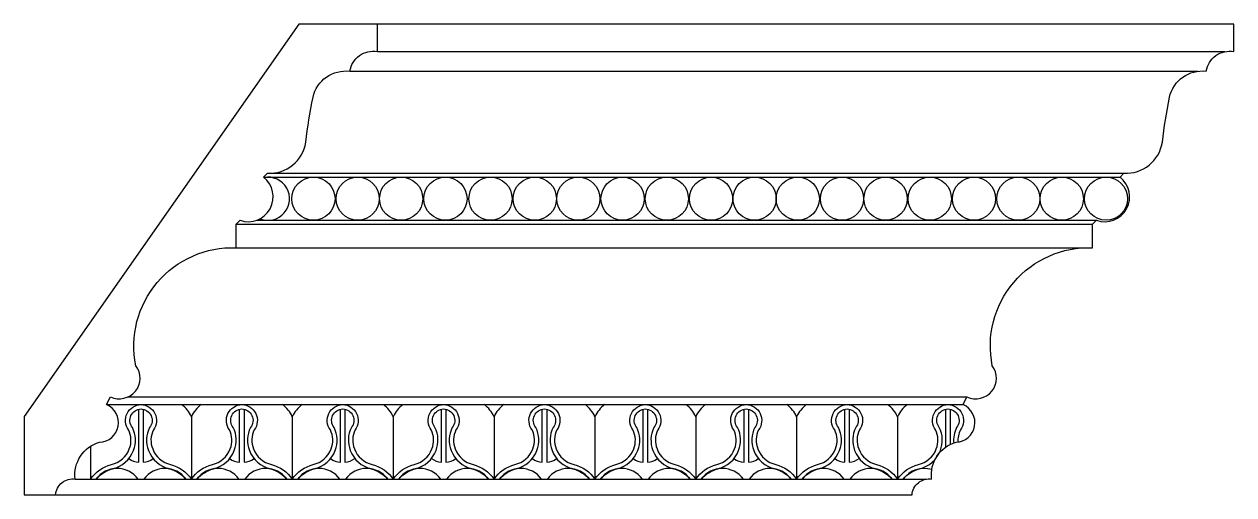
# Model space of a CAD drawing. Extents: x 372 to 680, y 645 to 765.
import ezdxf

# ---------------------------------------------------------------- set-up
doc = ezdxf.new("R2010")
doc.units = 0
doc.header["$LTSCALE"] = 10
doc.header["$MEASUREMENT"] = 0
for name, color, linetype in [('3', 3, 'CONTINUOUS'), ('4', 4, 'CONTINUOUS'), ('7', 7, 'CONTINUOUS')]:
    doc.layers.add(name, color=color, linetype=linetype)

msp = doc.modelspace()

# ---------------------------------------------------------------- linework, layer by layer
at = {"layer": '3'}
for p, q in [((414.72, 665.38), (414.72, 649.45)), ((440.42, 665.38), (440.42, 649.45)), ((440.42, 665.38), (440.42, 649.45)), ((466.13, 665.38), (466.13, 649.45)), ((491.84, 665.38), (491.84, 649.45)), ((491.84, 665.38), (491.84, 649.45)), ((517.54, 665.38), (517.54, 649.45)), ((543.25, 665.38), (543.25, 649.45)), ((543.25, 665.38), (543.25, 649.45)), ((568.95, 665.38), (568.95, 649.45)), ((594.66, 665.38), (594.66, 649.45)), ((594.66, 665.38), (594.66, 649.45)), ((389.01, 657.83), (389.01, 649.45)), ((389.01, 657.83), (389.01, 649.45))]:
    msp.add_line(p, q, dxfattribs=at)
for points in [[(389.01, 649.45, -0.182463), (394.34, 653.17, 0.251769), (398.89, 657.16, 0.213006), (398.71, 662.01, -0.609889), (401.87, 668.45, -0.609889), (405.02, 662.01, 0.213006), (404.84, 657.16, 0.251769), (409.39, 653.17, -0.182463), (414.72, 649.45)], [(401.13, 649.45, 0.509405), (390.42, 649.45, -0.15682), (394.61, 652.08, 0.250847), (399.93, 656.76, 0.216737), (399.66, 662.6, -0.617806), (401.87, 667.34, -0.617806), (404.07, 662.6, 0.216737), (403.8, 656.76, 0.250847), (409.12, 652.08, -0.15682), (413.32, 649.45, 0.509405), (402.6, 649.45)], [(398.79, 654.73, 0.170425), (401.31, 653.77), (401.31, 667.27)], [(402.42, 667.27), (402.42, 653.77, 0.170425), (404.94, 654.73)], [(417.2, 668.45, 0.12957), (414.72, 665.38, 0.12957), (412.23, 668.45)], [(414.72, 649.45, -0.182463), (420.05, 653.17, 0.251769), (424.6, 657.16, 0.213006), (424.42, 662.01, -0.609889), (427.57, 668.45, -0.609889), (430.73, 662.01, 0.213006), (430.55, 657.16, 0.251769), (435.09, 653.17, -0.182463), (440.42, 649.45)], [(426.84, 649.45, 0.509405), (416.12, 649.45, -0.15682), (420.31, 652.08, 0.250847), (425.64, 656.76, 0.216737), (425.37, 662.6, -0.617806), (427.57, 667.34, -0.617806), (429.78, 662.6, 0.216737), (429.5, 656.76, 0.250847), (434.83, 652.08, -0.15682), (439.02, 649.45, 0.509405), (428.31, 649.45)], [(424.49, 654.73, 0.170425), (427.01, 653.77), (427.01, 667.27)], [(428.13, 667.27), (428.13, 653.77, 0.170425), (430.65, 654.73)], [(442.91, 668.45, 0.12957), (440.42, 665.38, 0.12957), (437.94, 668.45)], [(440.42, 649.45, -0.182463), (445.76, 653.17, 0.251769), (450.3, 657.16, 0.213006), (450.12, 662.01, -0.609889), (453.28, 668.45, -0.609889), (456.43, 662.01, 0.213006), (456.25, 657.16, 0.251769), (460.8, 653.17, -0.182463), (466.13, 649.45)], [(452.54, 649.45, 0.509405), (441.83, 649.45, -0.15682), (446.02, 652.08, 0.250847), (451.35, 656.76, 0.216737), (451.07, 662.6, -0.617806), (453.28, 667.34, -0.617806), (455.48, 662.6, 0.216737), (455.21, 656.76, 0.250847), (460.54, 652.08, -0.15682), (464.73, 649.45, 0.509405), (454.01, 649.45)], [(450.2, 654.73, 0.170425), (452.72, 653.77), (452.72, 667.27)], [(453.84, 667.27), (453.84, 653.77, 0.170425), (456.35, 654.73)], [(468.61, 668.45, 0.12957), (466.13, 665.38, 0.12957), (463.65, 668.45)], [(466.13, 649.45, -0.182463), (471.46, 653.17, 0.251769), (476.01, 657.16, 0.213006), (475.83, 662.01, -0.609889), (478.98, 668.45, -0.609889), (482.14, 662.01, 0.213006), (481.96, 657.16, 0.251769), (486.5, 653.17, -0.182463), (491.84, 649.45)], [(478.25, 649.45, 0.509405), (467.53, 649.45, -0.15682), (471.73, 652.08, 0.250847), (477.05, 656.76, 0.216737), (476.78, 662.6, -0.617806), (478.98, 667.34, -0.617806), (481.19, 662.6, 0.216737), (480.92, 656.76, 0.250847), (486.24, 652.08, -0.15682), (490.43, 649.45, 0.509405), (479.72, 649.45)], [(475.91, 654.73, 0.170425), (478.42, 653.77), (478.42, 667.27)], [(479.54, 667.27), (479.54, 653.77, 0.170425), (482.06, 654.73)], [(494.32, 668.45, 0.12957), (491.84, 665.38, 0.12957), (489.35, 668.45)], [(491.84, 649.45, -0.182463), (497.17, 653.17, 0.251769), (501.71, 657.16, 0.213006), (501.53, 662.01, -0.609889), (504.69, 668.45, -0.609889), (507.85, 662.01, 0.213006), (507.66, 657.16, 0.251769), (512.21, 653.17, -0.182463), (517.54, 649.45)], [(503.96, 649.45, 0.509405), (493.24, 649.45, -0.15682), (497.43, 652.08, 0.250847), (502.76, 656.76, 0.216737), (502.48, 662.6, -0.617806), (504.69, 667.34, -0.617806), (506.89, 662.6, 0.216737), (506.62, 656.76, 0.250847), (511.95, 652.08, -0.15682), (516.14, 649.45, 0.509405), (505.42, 649.45)], [(501.61, 654.73, 0.170425), (504.13, 653.77), (504.13, 667.27)], [(505.25, 667.27), (505.25, 653.77, 0.170425), (507.77, 654.73)], [(520.03, 668.45, 0.12957), (517.54, 665.38, 0.12957), (515.06, 668.45)], [(517.54, 649.45, -0.182463), (522.87, 653.17, 0.251769), (527.42, 657.16, 0.213006), (527.24, 662.01, -0.609889), (530.4, 668.45, -0.609889), (533.55, 662.01, 0.213006), (533.37, 657.16, 0.251769), (537.92, 653.17, -0.182463), (543.25, 649.45)], [(529.66, 649.45, 0.509405), (518.95, 649.45, -0.15682), (523.14, 652.08, 0.250847), (528.46, 656.76, 0.216737), (528.19, 662.6, -0.617806), (530.4, 667.34, -0.617806), (532.6, 662.6, 0.216737), (532.33, 656.76, 0.250847), (537.65, 652.08, -0.15682), (541.85, 649.45, 0.509405), (531.13, 649.45)], [(527.32, 654.73, 0.170425), (529.84, 653.77), (529.84, 667.27)], [(530.95, 667.27), (530.95, 653.77, 0.170425), (533.47, 654.73)], [(545.73, 668.45, 0.12957), (543.25, 665.38, 0.12957), (540.76, 668.45)], [(543.25, 649.45, -0.182463), (548.58, 653.17, 0.251769), (553.13, 657.16, 0.213006), (552.94, 662.01, -0.609889), (556.1, 668.45, -0.609889), (559.26, 662.01, 0.213006), (559.08, 657.16, 0.251769), (563.62, 653.17, -0.182463), (568.95, 649.45)], [(555.37, 649.45, 0.509405), (544.65, 649.45, -0.15682), (548.84, 652.08, 0.250847), (554.17, 656.76, 0.216737), (553.9, 662.6, -0.617806), (556.1, 667.34, -0.617806), (558.31, 662.6, 0.216737), (558.03, 656.76, 0.250847), (563.36, 652.08, -0.15682), (567.55, 649.45, 0.509405), (556.83, 649.45)], [(553.02, 654.73, 0.170425), (555.54, 653.77), (555.54, 667.27)], [(556.66, 667.27), (556.66, 653.77, 0.170425), (559.18, 654.73)], [(571.44, 668.45, 0.12957), (568.95, 665.38, 0.12957), (566.47, 668.45)], [(568.95, 649.45, -0.182463), (574.29, 653.17, 0.251769), (578.83, 657.16, 0.213006), (578.65, 662.01, -0.609889), (581.81, 668.45, -0.609889), (584.96, 662.01, 0.213006), (584.78, 657.16, 0.251769), (589.33, 653.17, -0.182463), (594.66, 649.45)], [(581.07, 649.45, 0.509405), (570.36, 649.45, -0.15682), (574.55, 652.08, 0.250847), (579.87, 656.76, 0.216737), (579.6, 662.6, -0.617806), (581.81, 667.34, -0.617806), (584.01, 662.6, 0.216737), (583.74, 656.76, 0.250847), (589.06, 652.08, -0.15682), (593.26, 649.45, 0.509405), (582.54, 649.45)], [(578.73, 654.73, 0.170425), (581.25, 653.77), (581.25, 667.27)], [(582.37, 667.27), (582.37, 653.77, 0.170425), (584.88, 654.73)], [(597.14, 668.45, 0.12957), (594.66, 665.38, 0.12957), (592.18, 668.45)], [(594.66, 649.45, -0.182463), (599.99, 653.17, 0.251769), (604.54, 657.16, 0.213006), (604.36, 662.01, -0.609889), (607.51, 668.45, -0.609889), (610.67, 662.01, 0.135743), (610.08, 658.89, 0.135743)], [(603.39, 651.89, 0.321266), (596.06, 649.45, -0.15682), (600.26, 652.08, 0.250847), (605.58, 656.76, 0.216737), (605.31, 662.6, -0.617806), (607.51, 667.34, -0.617806), (609.72, 662.6, 0.144935), (608.98, 658.66)]]:
    msp.add_lwpolyline(points, format="xyb", dxfattribs=at)
for points in [[(606.95, 657.62), (606.95, 667.27)], [(608.07, 667.27), (608.07, 658.28)]]:
    msp.add_lwpolyline(points, dxfattribs=at)
for centre in [(445.81, 720.95), (457.09, 720.95), (468.17, 720.95), (479.45, 720.95), (490.94, 720.95), (502.22, 720.95), (513.31, 720.95), (524.59, 720.95), (535.87, 720.95), (547.15, 720.95), (558.23, 720.95), (569.24, 720.95), (580.52, 720.95), (591.61, 720.95), (602.89, 720.95), (614.17, 720.95), (625.45, 720.95), (636.53, 720.95), (647.81, 720.95)]:
    msp.add_circle(centre, 5.5, dxfattribs=at)
msp.add_arc((434.22, 720.95), 5.5, 248.2499, 100.5278, dxfattribs=at)
at = {"layer": '4'}
for p, q in [((680.36, 765.45), (462.1, 765.45)), ((380.1, 645.45), (598.36, 645.45))]:
    msp.add_line(p, q, dxfattribs=at)
msp.add_lwpolyline([(372.1, 645.45), (380.1, 645.45, -0.440368), (385.1, 649.45, -0.374834), (391.31, 658.85, 0.80261), (393.1, 668.45), (394.1, 670.45, 0.784217), (400.56, 678.35, -0.486299), (426.1, 708.45), (426.1, 714.45), (427.1, 715.45, 0.848857), (433.1, 726.45), (434.1, 727.45, 0.383851), (443.89, 735.35, -0.021201), (445.71, 746.81, -0.390633), (455.1, 753.45, -0.42944), (462.1, 758.45), (462.1, 765.45), (442.1, 765.45), (372.1, 665.45)], format="xyb", close=True, dxfattribs=at)
msp.add_lwpolyline([(598.36, 645.45, -0.440368), (603.36, 649.45, -0.374834), (609.57, 658.85, 0.80261), (611.36, 668.45), (612.36, 670.45, 0.784217), (618.82, 678.35, -0.486299), (644.36, 708.45), (644.36, 714.45), (645.36, 715.45, 0.848857), (651.36, 726.45), (652.36, 727.45, 0.383851), (662.16, 735.35, -0.021201), (663.97, 746.81, -0.390633), (673.36, 753.45, -0.42944), (680.36, 758.45), (680.36, 765.45)], format="xyb", dxfattribs=at)
at = {"layer": '7'}
for p, q in [((462.1, 758.45), (678.11, 758.45)), ((455.1, 753.45), (671.18, 753.45)), ((433.1, 726.45), (651.36, 726.45)), ((434.1, 727.45), (652.36, 727.45)), ((431.29, 715.45), (645.36, 715.45)), ((426.1, 714.45), (644.36, 714.45)), ((426.1, 708.45), (642.46, 708.45)), ((398.62, 670.45), (612.36, 670.45)), ((393.1, 668.45), (611.36, 668.45)), ((385.1, 649.45), (602.02, 649.45))]:
    msp.add_line(p, q, dxfattribs=at)

doc.saveas('drawing.dxf')
